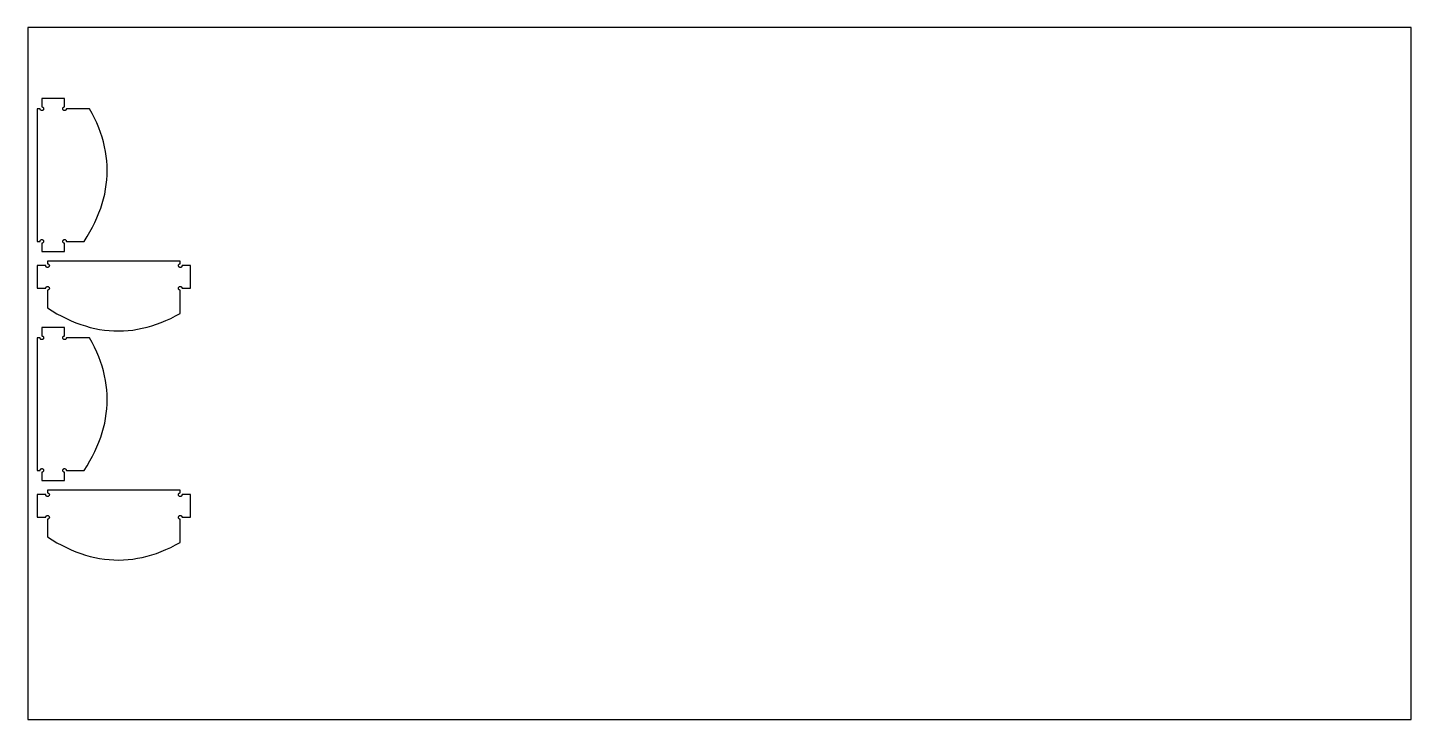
# Model space of a CAD drawing. Extents: x 0 to 2440, y -1470 to 1220.
# Drawn here: x 0 to 2440, y -1470 to -250 of the extents above; entities that cross this region are included whole.
import ezdxf

# ---------------------------------------------------------------- set-up
doc = ezdxf.new("R2010")
doc.units = 0
doc.layers.add('CUT', color=1, linetype='Continuous')
doc.layers.add('REFERENCE-SHEET', color=8, linetype='Continuous')

msp = doc.modelspace()

# ---------------------------------------------------------------- linework, layer by layer
at = {"layer": 'CUT'}
for points in [[(17, -627), (21.8, -627), (21.9, -626.3), (22.1, -625.7), (22.4, -625.1), (22.9, -624.6), (23.5, -624.2), (24.1, -623.9), (24.8, -623.8), (25.5, -623.8), (26.1, -624), (26.7, -624.3), (27.3, -624.7), (27.7, -625.3), (28, -625.9), (28.2, -626.5), (28.2, -627.2), (28.1, -627.9), (27.8, -628.5), (27.4, -629.1), (26.9, -629.6), (26.3, -629.9), (25.7, -630.1), (25, -630.2), (25, -645), (65, -645), (65, -630.2), (64.3, -630.1), (63.7, -629.9), (63.1, -629.6), (62.6, -629.1), (62.2, -628.5), (61.9, -627.9), (61.8, -627.2), (61.8, -626.5), (62, -625.9), (62.3, -625.3), (62.7, -624.7), (63.3, -624.3), (63.9, -624), (64.5, -623.8), (65.2, -623.8), (65.9, -623.9), (66.5, -624.2), (67.1, -624.6), (67.6, -625.1), (67.9, -625.7), (68.1, -626.3), (68.2, -627), (99.6, -627), (104.8, -618.6), (109.7, -610.3), (114.3, -601.9), (118.4, -593.6), (122.2, -585.2), (125.7, -576.9), (128.8, -568.5), (131.5, -560.1), (133.8, -551.8), (135.8, -543.4), (137.4, -535.1), (138.7, -526.7), (139.6, -518.4), (140.1, -510), (140.3, -501.6), (140, -493.3), (139.5, -484.9), (138.5, -476.6), (137.3, -468.2), (135.6, -459.9), (133.6, -451.5), (131.2, -443.1), (128.4, -434.8), (125.3, -426.4), (121.8, -418.1), (118, -409.7), (113.8, -401.4), (109.2, -393), (68.2, -393), (68.1, -393.7), (67.9, -394.3), (67.6, -394.9), (67.1, -395.4), (66.5, -395.8), (65.9, -396.1), (65.2, -396.2), (64.5, -396.2), (63.9, -396), (63.3, -395.7), (62.7, -395.3), (62.3, -394.7), (62, -394.1), (61.8, -393.5), (61.8, -392.8), (61.9, -392.1), (62.2, -391.5), (62.6, -390.9), (63.1, -390.4), (63.7, -390.1), (64.3, -389.9), (65, -389.8), (65, -375), (25, -375), (25, -389.8), (25.7, -389.9), (26.3, -390.1), (26.9, -390.4), (27.4, -390.9), (27.8, -391.5), (28.1, -392.1), (28.2, -392.8), (28.2, -393.5), (28, -394.1), (27.7, -394.7), (27.3, -395.3), (26.7, -395.7), (26.1, -396), (25.5, -396.2), (24.8, -396.2), (24.1, -396.1), (23.5, -395.8), (22.9, -395.4), (22.4, -394.9), (22.1, -394.3), (21.9, -393.7), (21.8, -393), (17, -393)], [(35, -661.7), (35, -666.5), (35.7, -666.6), (36.3, -666.8), (36.9, -667.2), (37.4, -667.7), (37.8, -668.2), (38.1, -668.8), (38.2, -669.5), (38.2, -670.2), (38, -670.9), (37.7, -671.5), (37.3, -672), (36.7, -672.4), (36.1, -672.7), (35.5, -672.9), (34.8, -672.9), (34.1, -672.8), (33.5, -672.6), (32.9, -672.2), (32.4, -671.7), (32.1, -671.1), (31.9, -670.4), (31.8, -669.7), (17, -669.7), (17, -709.7), (31.8, -709.7), (31.9, -709.1), (32.1, -708.4), (32.4, -707.8), (32.9, -707.3), (33.5, -706.9), (34.1, -706.7), (34.8, -706.6), (35.5, -706.6), (36.1, -706.7), (36.7, -707.1), (37.3, -707.5), (37.7, -708), (38, -708.6), (38.2, -709.3), (38.2, -710), (38.1, -710.6), (37.8, -711.3), (37.4, -711.8), (36.9, -712.3), (36.3, -712.7), (35.7, -712.9), (35, -712.9), (35, -744.3), (43.4, -749.6), (51.7, -754.5), (60.1, -759), (68.4, -763.2), (76.8, -767), (85.1, -770.4), (93.5, -773.5), (101.9, -776.2), (110.2, -778.6), (118.6, -780.5), (126.9, -782.2), (135.3, -783.4), (143.6, -784.3), (152, -784.8), (160.4, -785), (168.7, -784.8), (177.1, -784.2), (185.4, -783.3), (193.8, -782), (202.1, -780.3), (210.5, -778.3), (218.9, -775.9), (227.2, -773.2), (235.6, -770.1), (243.9, -766.6), (252.3, -762.7), (260.6, -758.5), (269, -753.9), (269, -712.9), (268.3, -712.9), (267.7, -712.7), (267.1, -712.3), (266.6, -711.8), (266.2, -711.3), (265.9, -710.6), (265.8, -710), (265.8, -709.3), (266, -708.6), (266.3, -708), (266.7, -707.5), (267.3, -707.1), (267.9, -706.7), (268.5, -706.6), (269.2, -706.6), (269.9, -706.7), (270.5, -706.9), (271.1, -707.3), (271.6, -707.8), (271.9, -708.4), (272.1, -709.1), (272.2, -709.7), (287, -709.7), (287, -669.7), (272.2, -669.7), (272.1, -670.4), (271.9, -671.1), (271.6, -671.7), (271.1, -672.2), (270.5, -672.6), (269.9, -672.8), (269.2, -672.9), (268.5, -672.9), (267.9, -672.7), (267.3, -672.4), (266.7, -672), (266.3, -671.5), (266, -670.9), (265.8, -670.2), (265.8, -669.5), (265.9, -668.8), (266.2, -668.2), (266.6, -667.7), (267.1, -667.2), (267.7, -666.8), (268.3, -666.6), (269, -666.5), (269, -661.7)], [(17, -1031), (21.8, -1031), (21.9, -1030.3), (22.1, -1029.7), (22.4, -1029.1), (22.9, -1028.6), (23.5, -1028.2), (24.1, -1027.9), (24.8, -1027.8), (25.5, -1027.8), (26.1, -1028), (26.7, -1028.3), (27.3, -1028.7), (27.7, -1029.3), (28, -1029.9), (28.2, -1030.5), (28.2, -1031.2), (28.1, -1031.9), (27.8, -1032.5), (27.4, -1033.1), (26.9, -1033.6), (26.3, -1033.9), (25.7, -1034.1), (25, -1034.2), (25, -1049), (65, -1049), (65, -1034.2), (64.3, -1034.1), (63.7, -1033.9), (63.1, -1033.6), (62.6, -1033.1), (62.2, -1032.5), (61.9, -1031.9), (61.8, -1031.2), (61.8, -1030.5), (62, -1029.9), (62.3, -1029.3), (62.7, -1028.7), (63.3, -1028.3), (63.9, -1028), (64.5, -1027.8), (65.2, -1027.8), (65.9, -1027.9), (66.5, -1028.2), (67.1, -1028.6), (67.6, -1029.1), (67.9, -1029.7), (68.1, -1030.3), (68.2, -1031), (99.6, -1031), (104.8, -1022.6), (109.7, -1014.3), (114.3, -1005.9), (118.4, -997.6), (122.2, -989.2), (125.7, -980.9), (128.8, -972.5), (131.5, -964.1), (133.8, -955.8), (135.8, -947.4), (137.4, -939.1), (138.7, -930.7), (139.6, -922.4), (140.1, -914), (140.3, -905.6), (140, -897.3), (139.5, -888.9), (138.5, -880.6), (137.3, -872.2), (135.6, -863.9), (133.6, -855.5), (131.2, -847.1), (128.4, -838.8), (125.3, -830.4), (121.8, -822.1), (118, -813.7), (113.8, -805.4), (109.2, -797), (68.2, -797), (68.1, -797.7), (67.9, -798.3), (67.6, -798.9), (67.1, -799.4), (66.5, -799.8), (65.9, -800.1), (65.2, -800.2), (64.5, -800.2), (63.9, -800), (63.3, -799.7), (62.7, -799.3), (62.3, -798.7), (62, -798.1), (61.8, -797.5), (61.8, -796.8), (61.9, -796.1), (62.2, -795.5), (62.6, -794.9), (63.1, -794.4), (63.7, -794.1), (64.3, -793.9), (65, -793.8), (65, -779), (25, -779), (25, -793.8), (25.7, -793.9), (26.3, -794.1), (26.9, -794.4), (27.4, -794.9), (27.8, -795.5), (28.1, -796.1), (28.2, -796.8), (28.2, -797.5), (28, -798.1), (27.7, -798.7), (27.3, -799.3), (26.7, -799.7), (26.1, -800), (25.5, -800.2), (24.8, -800.2), (24.1, -800.1), (23.5, -799.8), (22.9, -799.4), (22.4, -798.9), (22.1, -798.3), (21.9, -797.7), (21.8, -797), (17, -797)], [(35, -1065.7), (35, -1070.5), (35.7, -1070.6), (36.3, -1070.8), (36.9, -1071.2), (37.4, -1071.7), (37.8, -1072.2), (38.1, -1072.8), (38.2, -1073.5), (38.2, -1074.2), (38, -1074.9), (37.7, -1075.5), (37.3, -1076), (36.7, -1076.4), (36.1, -1076.7), (35.5, -1076.9), (34.8, -1076.9), (34.1, -1076.8), (33.5, -1076.6), (32.9, -1076.2), (32.4, -1075.7), (32.1, -1075.1), (31.9, -1074.4), (31.8, -1073.7), (17, -1073.7), (17, -1113.7), (31.8, -1113.7), (31.9, -1113.1), (32.1, -1112.4), (32.4, -1111.8), (32.9, -1111.3), (33.5, -1110.9), (34.1, -1110.7), (34.8, -1110.6), (35.5, -1110.6), (36.1, -1110.7), (36.7, -1111.1), (37.3, -1111.5), (37.7, -1112), (38, -1112.6), (38.2, -1113.3), (38.2, -1114), (38.1, -1114.6), (37.8, -1115.3), (37.4, -1115.8), (36.9, -1116.3), (36.3, -1116.7), (35.7, -1116.9), (35, -1116.9), (35, -1148.3), (43.4, -1153.6), (51.7, -1158.5), (60.1, -1163), (68.4, -1167.2), (76.8, -1171), (85.1, -1174.4), (93.5, -1177.5), (101.9, -1180.2), (110.2, -1182.6), (118.6, -1184.5), (126.9, -1186.2), (135.3, -1187.4), (143.6, -1188.3), (152, -1188.8), (160.4, -1189), (168.7, -1188.8), (177.1, -1188.2), (185.4, -1187.3), (193.8, -1186), (202.1, -1184.3), (210.5, -1182.3), (218.9, -1179.9), (227.2, -1177.2), (235.6, -1174.1), (243.9, -1170.6), (252.3, -1166.7), (260.6, -1162.5), (269, -1157.9), (269, -1116.9), (268.3, -1116.9), (267.7, -1116.7), (267.1, -1116.3), (266.6, -1115.8), (266.2, -1115.3), (265.9, -1114.6), (265.8, -1114), (265.8, -1113.3), (266, -1112.6), (266.3, -1112), (266.7, -1111.5), (267.3, -1111.1), (267.9, -1110.7), (268.5, -1110.6), (269.2, -1110.6), (269.9, -1110.7), (270.5, -1110.9), (271.1, -1111.3), (271.6, -1111.8), (271.9, -1112.4), (272.1, -1113.1), (272.2, -1113.7), (287, -1113.7), (287, -1073.7), (272.2, -1073.7), (272.1, -1074.4), (271.9, -1075.1), (271.6, -1075.7), (271.1, -1076.2), (270.5, -1076.6), (269.9, -1076.8), (269.2, -1076.9), (268.5, -1076.9), (267.9, -1076.7), (267.3, -1076.4), (266.7, -1076), (266.3, -1075.5), (266, -1074.9), (265.8, -1074.2), (265.8, -1073.5), (265.9, -1072.8), (266.2, -1072.2), (266.6, -1071.7), (267.1, -1071.2), (267.7, -1070.8), (268.3, -1070.6), (269, -1070.5), (269, -1065.7)]]:
    msp.add_lwpolyline(points, close=True, dxfattribs=at)
at = {"layer": 'REFERENCE-SHEET'}
msp.add_lwpolyline([(0, -1470), (2440, -1470), (2440, -250), (0, -250)], close=True, dxfattribs=at)

doc.saveas('drawing.dxf')
